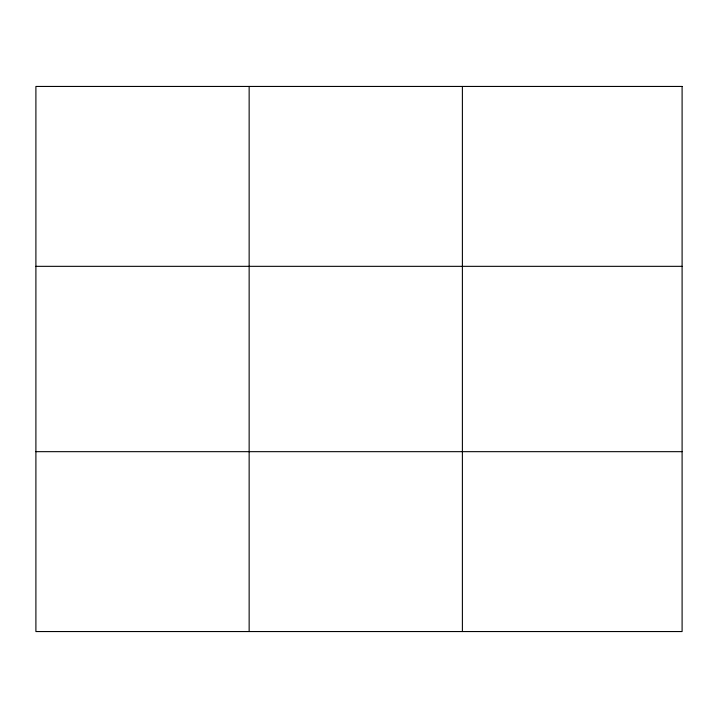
<?xml version="1.0" encoding="UTF-8"?>
<svg xmlns="http://www.w3.org/2000/svg" width="718" height="718" viewBox="0 0 718 718"><rect width="100%" height="100%" fill="white"/><g stroke="black" fill="none" stroke-linecap="round" stroke-linejoin="round"><path stroke-width="1.08" d="M249.146 86.447L249.146 631.553M462.392 86.447L462.392 631.553M35.9 266.333L682.1 266.333M35.9 451.667L682.1 451.667M682.1 86.447L682.1 631.553L35.9 631.553L35.9 86.447L682.1 86.447"/></g></svg>
